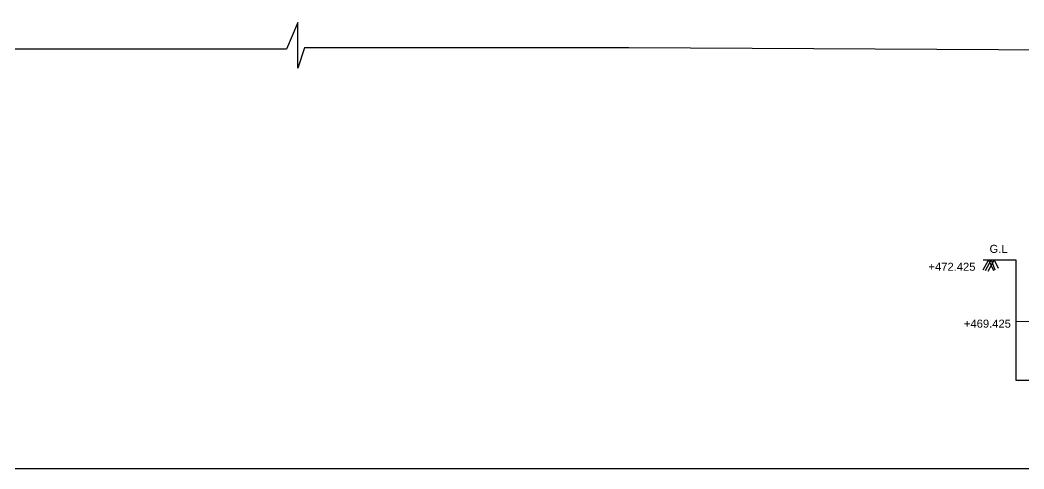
# Model space of a CAD drawing. Header units: millimetres. Extents: x 1573 to 106837, y 3347 to 74455.
# Drawn here: x 34859 to 69961, y 3348 to 19039 of the extents above; entities that cross this region are included whole.
import ezdxf

# ---------------------------------------------------------------- set-up
doc = ezdxf.new("R2010")
doc.units = ezdxf.units.MM
doc.header["$MEASUREMENT"] = 0
doc.layers.add('DWG', color=7, linetype='Continuous')
doc.layers.add('TXT', color=7, linetype='Continuous')
doc.styles.get("Standard").update_dxf_attribs({"font": 'arial.ttf'})

msp = doc.modelspace()

# ---------------------------------------------------------------- linework, layer by layer
msp.add_lwpolyline([(106836.6, 3347.6), (1816.2, 3347.6), (1816.2, 74454.9), (106836.6, 74454.9)], close=True)
at = {"layer": 'DWG'}
for points in [[(71230.4, 17983.2), (56140.4, 18071.7), (44804.6, 18071.7), (44571, 17352.7), (44571, 18950.5), (44175.6, 18017), (18521.7, 18018.8), (18306, 17318.6), (17694.9, 18898.5), (17389.4, 17982.9), (2388.2, 17982.9), (2409.3, 55183.8)], [(68717.5, 10658.6), (68528.3, 10296.2)], [(68533, 10658.6), (69674.9, 10658.6), (69674.9, 6447.7), (71793.9, 6447.7), (71793.9, 10658.6), (72818, 10658.6)], [(68815.3, 10658.6), (68600.1, 10276.7)], [(68919.7, 10658.6), (68697.9, 10250.6)], [(68717.5, 10658.6), (68893.6, 10289.7)], [(68815.3, 10658.6), (68945.8, 10302.7)], [(68919.7, 10658.6), (69056.7, 10367.9)], [(69674.9, 8498.5), (71793.9, 8514.6)]]:
    msp.add_lwpolyline(points, dxfattribs=at)

# ---------------------------------------------------------------- texts
at = {"layer": 'TXT'}
for s, p in [('G.L', (68758.5, 10900.6)), ('+472.425', (66623.8, 10275.4)), ('+469.425', (67863.2, 8286))]:
    msp.add_text(s, height=280, dxfattribs=at).set_placement(p)

doc.saveas('drawing.dxf')
